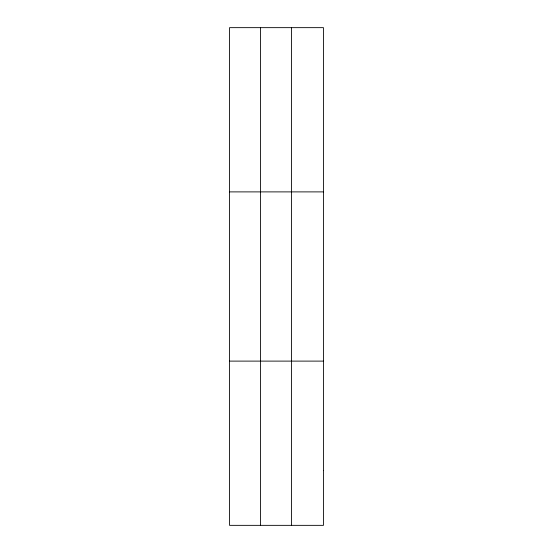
<?xml version="1.0" encoding="UTF-8"?>
<svg xmlns="http://www.w3.org/2000/svg" width="553" height="553" viewBox="0 0 553 553"><rect width="100%" height="100%" fill="white"/><g stroke="black" fill="none" stroke-linecap="round" stroke-linejoin="round"><path stroke-width="0.83" d="M260.539 525.35L260.539 27.65M291.521 525.35L291.521 27.65M229.55 191.891L323.45 191.891M229.55 361.109L323.45 361.109M323.45 470.603L323.45 525.35L229.55 525.35L229.55 27.65L323.45 27.65L323.45 470.603"/></g></svg>
